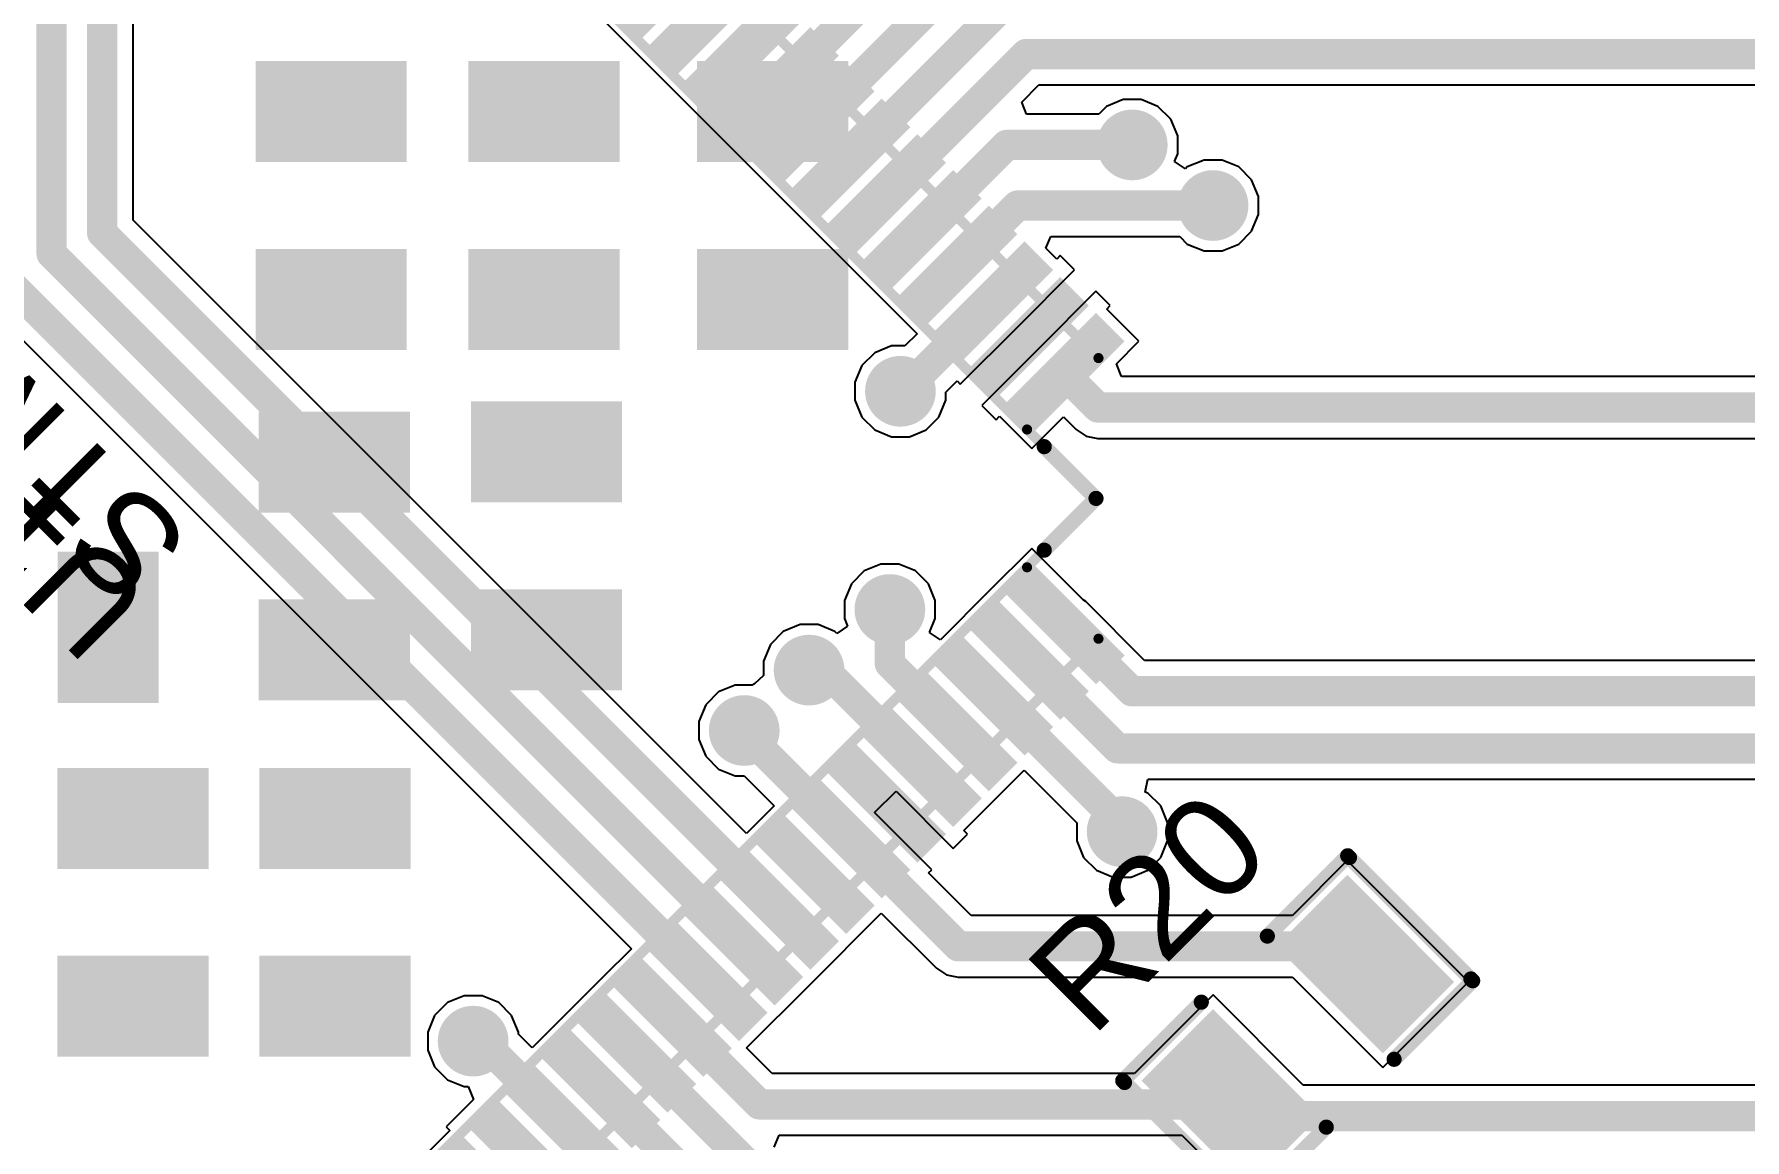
# Model space of a CAD drawing. Header units: millimetres. Extents: x 100 to 300, y 101 to 245.
# Drawn here: x 199.53 to 216.47, y 139.25 to 150.2 of the extents above; entities that cross this region are included whole.
import ezdxf

# ---------------------------------------------------------------- set-up
doc = ezdxf.new("R2010")
doc.units = ezdxf.units.MM
for name, color, linetype in [('BottomPaste', 16, 'Continuous'), ('BottomSolder', 6, 'Continuous'), ('Mechanical11', 56, 'Continuous'), ('Mechanical9', 56, 'Continuous'), ('TopLayer', 1, 'Continuous'), ('TopOverlay', 2, 'Continuous'), ('TopPaste', 8, 'Continuous'), ('TopSolder', 216, 'Continuous'), ('ViaHoleLayer', 16, 'Continuous')]:
    doc.layers.add(name, color=color, linetype=linetype)
doc.styles.add('Arial', font='', dxfattribs={"height": 0.2})
doc.styles.get('Arial').set_extended_font_data('Arial')

# ---------------------------------------------------------------- blocks, each defined once
blk = doc.blocks.new('LQFP100_66')
at = {"layer": 'TopLayer'}
for points in [[(-7.14999967, 1.64999924), (-7.14999967, 1.34999984), (-8.34999981, 1.34999984), (-8.34999981, 1.64999924)], [(-7.14999967, 1.15000024), (-7.14999967, 0.8500008399999999), (-8.34999981, 0.8500008399999999), (-8.34999981, 1.15000024)], [(-7.14999967, 0.65000124), (-7.14999967, 0.35000184), (-8.34999981, 0.35000184), (-8.34999981, 0.65000124)], [(-7.14999967, 0.15000224), (-7.14999967, -0.1499971599999999), (-8.34999981, -0.14999716), (-8.34999981, 0.15000224)], [(-7.14999967, -0.34999676), (-7.14999967, -0.6499961599999999), (-8.34999981, -0.6499961599999999), (-8.34999981, -0.34999676)], [(-7.14999967, -0.8499957599999999), (-7.14999967, -1.14999516), (-8.34999981, -1.14999516), (-8.34999981, -0.8499957599999999)], [(-7.14999967, -1.34999476), (-7.14999967, -1.64999416), (-8.34999981, -1.64999416), (-8.34999981, -1.34999476)], [(-7.14999967, -1.84999376), (-7.14999967, -2.14999316), (-8.34999981, -2.14999316), (-8.34999981, -1.84999376)], [(-7.14999967, -2.34999276), (-7.14999967, -2.64999216), (-8.34999981, -2.64999216), (-8.34999981, -2.34999276)], [(-7.14999967, -2.84999176), (-7.14999967, -3.14999116), (-8.34999981, -3.14999116), (-8.34999981, -2.84999176)], [(-7.14999967, -3.349990759999999), (-7.14999967, -3.64999016), (-8.34999981, -3.64999016), (-8.34999981, -3.349990759999999)], [(-7.14999967, -3.84998976), (-7.14999967, -4.14998916), (-8.34999981, -4.14998916), (-8.34999981, -3.84998976)], [(-7.14999967, -4.34998876), (-7.14999967, -4.649988159999999), (-8.34999981, -4.649988159999999), (-8.34999981, -4.34998876)], [(-7.14999967, -4.849987759999999), (-7.14999967, -5.149987159999999), (-8.34999981, -5.149987159999999), (-8.34999981, -4.849987759999999)], [(-7.14999967, -5.349986759999999), (-7.14999967, -5.64998616), (-8.34999981, -5.64998616), (-8.34999981, -5.349986759999999)], [(-7.14999967, -5.84998576), (-7.14999967, -6.149985159999999), (-8.34999981, -6.149985159999999), (-8.34999981, -5.84998576)], [(-6.149985159999999, -7.14999967), (-5.84998576, -7.14999967), (-5.84998576, -8.34999981), (-6.149985159999999, -8.34999981)], [(-5.64998616, -7.14999967), (-5.349986759999999, -7.14999967), (-5.349986759999999, -8.34999981), (-5.64998616, -8.34999981)], [(-5.149987159999999, -7.14999967), (-4.849987759999999, -7.14999967), (-4.849987759999999, -8.34999981), (-5.149987159999999, -8.34999981)], [(-4.649988159999999, -7.14999967), (-4.34998876, -7.14999967), (-4.34998876, -8.34999981), (-4.649988159999999, -8.34999981)], [(-4.14998916, -7.14999967), (-3.84998976, -7.14999967), (-3.84998976, -8.34999981), (-4.14998916, -8.34999981)], [(-3.64999016, -7.14999967), (-3.349990759999999, -7.14999967), (-3.349990759999999, -8.34999981), (-3.64999016, -8.34999981)], [(-3.14999116, -7.14999967), (-2.84999176, -7.14999967), (-2.84999176, -8.34999981), (-3.14999116, -8.34999981)], [(-2.64999216, -7.14999967), (-2.34999276, -7.14999967), (-2.34999276, -8.34999981), (-2.64999216, -8.34999981)], [(-2.14999316, -7.14999967), (-1.84999376, -7.14999967), (-1.84999376, -8.34999981), (-2.14999316, -8.34999981)], [(-1.64999416, -7.14999967), (-1.34999476, -7.14999967), (-1.34999476, -8.34999981), (-1.64999416, -8.34999981)], [(-1.14999516, -7.14999967), (-0.8499957599999999, -7.14999967), (-0.8499957599999999, -8.34999981), (-1.14999516, -8.34999981)], [(-0.6499961599999999, -7.14999967), (-0.34999676, -7.14999967), (-0.34999676, -8.34999981), (-0.6499961599999999, -8.34999981)]]:
    blk.add_hatch(color=1, dxfattribs=at).paths.add_polyline_path(points)
at = {"layer": 'TopPaste'}
for points in [[(-7.14999967, 1.64999924), (-7.14999967, 1.34999984), (-8.34999981, 1.34999984), (-8.34999981, 1.64999924)], [(-7.14999967, 1.15000024), (-7.14999967, 0.8500008399999999), (-8.34999981, 0.8500008399999999), (-8.34999981, 1.15000024)], [(-7.14999967, 0.65000124), (-7.14999967, 0.35000184), (-8.34999981, 0.35000184), (-8.34999981, 0.65000124)], [(-7.14999967, 0.15000224), (-7.14999967, -0.1499971599999999), (-8.34999981, -0.14999716), (-8.34999981, 0.15000224)], [(-7.14999967, -0.34999676), (-7.14999967, -0.6499961599999999), (-8.34999981, -0.6499961599999999), (-8.34999981, -0.34999676)], [(-7.14999967, -0.8499957599999999), (-7.14999967, -1.14999516), (-8.34999981, -1.14999516), (-8.34999981, -0.8499957599999999)], [(-7.14999967, -1.34999476), (-7.14999967, -1.64999416), (-8.34999981, -1.64999416), (-8.34999981, -1.34999476)], [(-7.14999967, -1.84999376), (-7.14999967, -2.14999316), (-8.34999981, -2.14999316), (-8.34999981, -1.84999376)], [(-7.14999967, -2.34999276), (-7.14999967, -2.64999216), (-8.34999981, -2.64999216), (-8.34999981, -2.34999276)], [(-7.14999967, -2.84999176), (-7.14999967, -3.14999116), (-8.34999981, -3.14999116), (-8.34999981, -2.84999176)], [(-7.14999967, -3.349990759999999), (-7.14999967, -3.64999016), (-8.34999981, -3.64999016), (-8.34999981, -3.349990759999999)], [(-7.14999967, -3.84998976), (-7.14999967, -4.14998916), (-8.34999981, -4.14998916), (-8.34999981, -3.84998976)], [(-7.14999967, -4.34998876), (-7.14999967, -4.649988159999999), (-8.34999981, -4.649988159999999), (-8.34999981, -4.34998876)], [(-7.14999967, -4.849987759999999), (-7.14999967, -5.149987159999999), (-8.34999981, -5.149987159999999), (-8.34999981, -4.849987759999999)], [(-7.14999967, -5.349986759999999), (-7.14999967, -5.64998616), (-8.34999981, -5.64998616), (-8.34999981, -5.349986759999999)], [(-7.14999967, -5.84998576), (-7.14999967, -6.149985159999999), (-8.34999981, -6.149985159999999), (-8.34999981, -5.84998576)], [(-6.149985159999999, -7.14999967), (-5.84998576, -7.14999967), (-5.84998576, -8.34999981), (-6.149985159999999, -8.34999981)], [(-5.64998616, -7.14999967), (-5.349986759999999, -7.14999967), (-5.349986759999999, -8.34999981), (-5.64998616, -8.34999981)], [(-5.149987159999999, -7.14999967), (-4.849987759999999, -7.14999967), (-4.849987759999999, -8.34999981), (-5.149987159999999, -8.34999981)], [(-4.649988159999999, -7.14999967), (-4.34998876, -7.14999967), (-4.34998876, -8.34999981), (-4.649988159999999, -8.34999981)], [(-4.14998916, -7.14999967), (-3.84998976, -7.14999967), (-3.84998976, -8.34999981), (-4.14998916, -8.34999981)], [(-3.64999016, -7.14999967), (-3.349990759999999, -7.14999967), (-3.349990759999999, -8.34999981), (-3.64999016, -8.34999981)], [(-3.14999116, -7.14999967), (-2.84999176, -7.14999967), (-2.84999176, -8.34999981), (-3.14999116, -8.34999981)], [(-2.64999216, -7.14999967), (-2.34999276, -7.14999967), (-2.34999276, -8.34999981), (-2.64999216, -8.34999981)], [(-2.14999316, -7.14999967), (-1.84999376, -7.14999967), (-1.84999376, -8.34999981), (-2.14999316, -8.34999981)], [(-1.64999416, -7.14999967), (-1.34999476, -7.14999967), (-1.34999476, -8.34999981), (-1.64999416, -8.34999981)], [(-1.14999516, -7.14999967), (-0.8499957599999999, -7.14999967), (-0.8499957599999999, -8.34999981), (-1.14999516, -8.34999981)], [(-0.6499961599999999, -7.14999967), (-0.34999676, -7.14999967), (-0.34999676, -8.34999981), (-0.6499961599999999, -8.34999981)]]:
    blk.add_hatch(color=8, dxfattribs=at).paths.add_polyline_path(points)
at = {"layer": 'TopSolder'}
for points in [[(-7.09999977, 2.19999814), (-7.09999977, 1.79999894), (-8.39999971, 1.79999894), (-8.39999971, 2.19999814)], [(-7.09999977, 1.69999914), (-7.09999977, 1.29999994), (-8.39999971, 1.29999994), (-8.39999971, 1.69999914)], [(-7.09999977, 1.20000014), (-7.09999977, 0.8000009399999999), (-8.39999971, 0.8000009399999999), (-8.39999971, 1.20000014)], [(-7.09999977, 0.7000011399999999), (-7.09999977, 0.30000194), (-8.39999971, 0.3000019399999999), (-8.39999971, 0.7000011399999999)], [(-7.09999977, 0.2000021400000001), (-7.09999977, -0.1999970599999999), (-8.39999971, -0.19999706), (-8.39999971, 0.2000021399999999)], [(-7.09999977, -0.29999686), (-7.09999977, -0.69999606), (-8.39999971, -0.69999606), (-8.39999971, -0.29999686)], [(-7.09999977, -0.79999586), (-7.09999977, -1.19999506), (-8.39999971, -1.19999506), (-8.39999971, -0.79999586)], [(-7.09999977, -1.29999486), (-7.09999977, -1.69999406), (-8.39999971, -1.69999406), (-8.39999971, -1.29999486)], [(-7.09999977, -1.79999386), (-7.09999977, -2.19999306), (-8.39999971, -2.19999306), (-8.39999971, -1.79999386)], [(-7.09999977, -2.29999286), (-7.09999977, -2.69999206), (-8.39999971, -2.69999206), (-8.39999971, -2.29999286)], [(-7.09999977, -2.79999186), (-7.09999977, -3.19999106), (-8.39999971, -3.19999106), (-8.39999971, -2.79999186)], [(-7.09999977, -3.29999086), (-7.09999977, -3.69999006), (-8.39999971, -3.69999006), (-8.39999971, -3.29999086)], [(-7.09999977, -3.79998986), (-7.09999977, -4.19998906), (-8.39999971, -4.19998906), (-8.39999971, -3.79998986)], [(-7.09999977, -4.29998886), (-7.09999977, -4.69998806), (-8.39999971, -4.69998806), (-8.39999971, -4.29998886)], [(-7.09999977, -4.79998786), (-7.09999977, -5.19998706), (-8.39999971, -5.19998706), (-8.39999971, -4.79998786)], [(-7.09999977, -5.29998686), (-7.09999977, -5.69998606), (-8.39999971, -5.69998606), (-8.39999971, -5.29998686)], [(-7.09999977, -5.79998586), (-7.09999977, -6.199985059999999), (-8.39999971, -6.199985059999999), (-8.39999971, -5.79998586)], [(-6.199985059999999, -7.09999977), (-5.79998586, -7.09999977), (-5.79998586, -8.39999971), (-6.199985059999999, -8.39999971)], [(-5.69998606, -7.09999977), (-5.29998686, -7.09999977), (-5.29998686, -8.39999971), (-5.69998606, -8.39999971)], [(-5.19998706, -7.09999977), (-4.79998786, -7.09999977), (-4.79998786, -8.39999971), (-5.19998706, -8.39999971)], [(-4.69998806, -7.09999977), (-4.29998886, -7.09999977), (-4.29998886, -8.39999971), (-4.69998806, -8.39999971)], [(-4.19998906, -7.09999977), (-3.79998986, -7.09999977), (-3.79998986, -8.39999971), (-4.19998906, -8.39999971)], [(-3.69999006, -7.09999977), (-3.29999086, -7.09999977), (-3.29999086, -8.39999971), (-3.69999006, -8.39999971)], [(-3.19999106, -7.09999977), (-2.79999186, -7.09999977), (-2.79999186, -8.39999971), (-3.19999106, -8.39999971)], [(-2.69999206, -7.09999977), (-2.29999286, -7.09999977), (-2.29999286, -8.39999971), (-2.69999206, -8.39999971)], [(-2.19999306, -7.09999977), (-1.79999386, -7.09999977), (-1.79999386, -8.39999971), (-2.19999306, -8.39999971)], [(-1.69999406, -7.09999977), (-1.29999486, -7.09999977), (-1.29999486, -8.39999971), (-1.69999406, -8.39999971)], [(-1.19999506, -7.09999977), (-0.79999586, -7.09999977), (-0.79999586, -8.39999971), (-1.19999506, -8.39999971)], [(-0.69999606, -7.09999977), (-0.29999686, -7.09999977), (-0.29999686, -8.39999971), (-0.69999606, -8.39999971)]]:
    blk.add_hatch(color=216, dxfattribs=at).paths.add_polyline_path(points)
at = {"layer": 'Mechanical11', "const_width": 0.0999998}
for points in [[(-7.099998499999999, 7.100003579999999), (-7.099998499999999, -7.099998499999999)], [(-8.0999965, 6.13500424), (-8.099993959999999, -6.13499408)], [(-7.099995959999999, -6.13499408), (-8.099993959999999, -6.13499408)], [(7.100003579999999, -7.099998499999999), (-7.099998499999999, -7.099998499999999)], [(-6.135001699999999, -7.099998499999999), (-6.135001699999999, -8.0999965)], [(6.13499662, -8.0999965), (-6.135001699999999, -8.0999965)]]:
    blk.add_lwpolyline(points, dxfattribs=at)
at = {"layer": 'Mechanical11', "const_width": 0.0499999}
for points in [[(-8.124992639999999, -6.13499408, 1), (-8.07499528, -6.13499408, 1)], [(-8.124992639999999, -6.13499408, 1), (-8.07499528, -6.13499408, 1)], [(-7.124994640000001, -6.13499408, 1), (-7.074997279999999, -6.13499408, 1)], [(-7.124997179999999, -7.099998499999999, 1), (-7.074999819999999, -7.099998499999999, 1)], [(-7.124997179999999, -7.099998499999999, 1), (-7.074999819999999, -7.099998499999999, 1)], [(-6.16000038, -7.099998499999999, 1), (-6.11000302, -7.099998499999999, 1)], [(-6.16000038, -8.0999965, 1), (-6.11000302, -8.0999965, 1)], [(-6.16000038, -8.0999965, 1), (-6.11000302, -8.0999965, 1)]]:
    blk.add_lwpolyline(points, format="xyb", close=True, dxfattribs=at)
at = {"layer": 'TopOverlay', "const_width": 0.1499997}
for points in [[(-7.1001636, -6.37516378), (-7.1001636, -7.1001636)], [(-6.37516378, -7.1001636), (-7.1001636, -7.1001636)]]:
    blk.add_lwpolyline(points, dxfattribs=at)
at = {"layer": 'TopOverlay', "const_width": 0.07499858}
for points in [[(-7.137664159999999, -6.37516378, 1), (-7.06266304, -6.37516378, 1)], [(-7.137664159999999, -7.1001636, 1), (-7.06266304, -7.1001636, 1)], [(-7.137664159999999, -7.1001636, 1), (-7.06266304, -7.1001636, 1)], [(-6.41266434, -7.1001636, 1), (-6.33766322, -7.1001636, 1)]]:
    blk.add_lwpolyline(points, format="xyb", close=True, dxfattribs=at)
at = {"layer": 'Mechanical9'}
for s, p in [('U1', (-1.20000014, 0.15500096)), ('STM32F407VGT6', (-1.08000038, -0.49500028))]:
    blk.add_text(s, height=1.00000054, dxfattribs=at).set_placement(p)
blk = doc.blocks.new('RES0805_118')
at = {"layer": 'TopLayer'}
for points in [[(-1.38780139, 0.6782968399999999), (-0.4878006499999999, 0.6782968399999999), (-0.4878006499999999, -0.7187031599999999), (-1.38780139, -0.7187031599999999)], [(0.49219993, 0.67829938), (1.39220067, 0.67829938), (1.39220067, -0.7187006199999999), (0.49219993, -0.7187006199999999)]]:
    blk.add_hatch(color=1, dxfattribs=at).paths.add_polyline_path(points)
at = {"layer": 'TopPaste'}
for points in [[(-1.38780139, 0.6782968399999999), (-0.4878006499999999, 0.6782968399999999), (-0.4878006499999999, -0.7187031599999999), (-1.38780139, -0.7187031599999999)], [(0.49219993, 0.67829938), (1.39220067, 0.67829938), (1.39220067, -0.7187006199999999), (0.49219993, -0.7187006199999999)]]:
    blk.add_hatch(color=8, dxfattribs=at).paths.add_polyline_path(points)
at = {"layer": 'TopSolder'}
for points in [[(-1.43780129, 0.72829674), (-0.43780075, 0.72829674), (-0.43780075, -0.76870306), (-1.43780129, -0.76870306)], [(0.44220003, 0.72829928), (1.44220057, 0.72829928), (1.44220057, -0.76870052), (0.44220003, -0.76870052)]]:
    blk.add_hatch(color=216, dxfattribs=at).paths.add_polyline_path(points)
at = {"layer": 'TopOverlay', "const_width": 0.1499997}
for points in [[(-0.47500032, 0.8500008399999999), (-1.5750032, 0.8500008399999999)], [(-1.57500066, -0.87499952), (-1.57500066, 0.8249970799999999)], [(1.5750032, 0.8500008399999999), (0.47500032, 0.8500008399999999)], [(1.57500066, -0.87499952), (1.57500066, 0.8249970799999999)], [(-0.4499991, -0.90000074), (-1.57500066, -0.90000074)], [(1.57500066, -0.90000074), (0.47500032, -0.90000074)]]:
    blk.add_lwpolyline(points, dxfattribs=at)
at = {"layer": 'TopOverlay', "const_width": 0.07499858}
for points in [[(-1.61250376, 0.8500008399999999, 1), (-1.53750264, 0.8500008399999999, 1)], [(-1.61250122, 0.8249970799999999, 1), (-1.5375001, 0.8249970799999999, 1)], [(-0.5125008799999999, 0.8500008399999999, 1), (-0.43749976, 0.8500008399999999, 1)], [(0.43749976, 0.8500008399999999, 1), (0.5125008799999999, 0.8500008399999999, 1)], [(1.5375001, 0.8249970799999999, 1), (1.61250122, 0.8249970799999999, 1)], [(1.53750264, 0.8500008399999999, 1), (1.61250376, 0.8500008399999999, 1)], [(-1.61250122, -0.87499952, 1), (-1.5375001, -0.87499952, 1)], [(-1.61250122, -0.90000074, 1), (-1.5375001, -0.90000074, 1)], [(-0.4874996599999999, -0.90000074, 1), (-0.41249854, -0.90000074, 1)], [(0.43749976, -0.90000074, 1), (0.5125008799999999, -0.90000074, 1)], [(1.5375001, -0.87499952, 1), (1.61250122, -0.87499952, 1)], [(1.5375001, -0.90000074, 1), (1.61250122, -0.90000074, 1)]]:
    blk.add_lwpolyline(points, format="xyb", close=True, dxfattribs=at)
blk = doc.blocks.new('CAP0805_B_169')
at = {"layer": 'BottomPaste'}
for points in [[(-1.37900283, 0.69250052), (-0.4790020899999999, 0.69250052), (-0.4790020899999999, -0.70449948), (-1.37900283, -0.70449948)], [(0.48099853, 0.69250052), (1.38099927, 0.69250052), (1.38099927, -0.70449948), (0.48099853, -0.70449948)]]:
    blk.add_hatch(color=16, dxfattribs=at).paths.add_polyline_path(points)
at = {"layer": 'BottomSolder'}
for points in [[(-1.42900273, 0.7425004199999999), (-0.42900219, 0.7425004199999999), (-0.42900219, -0.7544993799999999), (-1.42900273, -0.7544993799999999)], [(0.4309986299999999, 0.7425004199999999), (1.43099917, 0.7425004199999999), (1.43099917, -0.7544993799999999), (0.4309986299999999, -0.7544993799999999)]]:
    blk.add_hatch(color=6, dxfattribs=at).paths.add_polyline_path(points)
blk = doc.blocks.new('CAP0805_B_171')
at = {"layer": 'BottomPaste'}
for points in [[(-1.37900029, 0.69250306), (-0.47899955, 0.69250306), (-0.47899955, -0.70449694), (-1.37900029, -0.70449694)], [(0.48100107, 0.69250306), (1.38100181, 0.69250306), (1.38100181, -0.70449694), (0.48100107, -0.70449694)]]:
    blk.add_hatch(color=16, dxfattribs=at).paths.add_polyline_path(points)
at = {"layer": 'BottomSolder'}
for points in [[(-1.42900019, 0.7425029599999999), (-0.42899965, 0.7425029599999999), (-0.42899965, -0.75449684), (-1.42900019, -0.75449684)], [(0.4310011699999999, 0.7425029599999999), (1.43100171, 0.7425029599999999), (1.43100171, -0.75449684), (0.4310011699999999, -0.75449684)]]:
    blk.add_hatch(color=6, dxfattribs=at).paths.add_polyline_path(points)
blk = doc.blocks.new('CAP0805_B_174')
at = {"layer": 'BottomPaste'}
for points in [[(-1.37900029, 0.69250052), (-0.47899955, 0.69250052), (-0.47899955, -0.70449948), (-1.37900029, -0.70449948)], [(0.48100107, 0.69250052), (1.38100181, 0.69250052), (1.38100181, -0.70449948), (0.48100107, -0.70449948)]]:
    blk.add_hatch(color=16, dxfattribs=at).paths.add_polyline_path(points)
at = {"layer": 'BottomSolder'}
for points in [[(-1.42900019, 0.7425004199999999), (-0.42899965, 0.7425004199999999), (-0.42899965, -0.7544993799999999), (-1.42900019, -0.7544993799999999)], [(0.4310011699999999, 0.7425004199999999), (1.43100171, 0.7425004199999999), (1.43100171, -0.7544993799999999), (0.4310011699999999, -0.7544993799999999)]]:
    blk.add_hatch(color=6, dxfattribs=at).paths.add_polyline_path(points)
blk = doc.blocks.new('CAP0805_B_177')
at = {"layer": 'BottomPaste'}
for points in [[(-1.37900029, 0.69250052), (-0.47899955, 0.69250052), (-0.47899955, -0.70449948), (-1.37900029, -0.70449948)], [(0.48100107, 0.69250052), (1.38100181, 0.69250052), (1.38100181, -0.70449948), (0.48100107, -0.70449948)]]:
    blk.add_hatch(color=16, dxfattribs=at).paths.add_polyline_path(points)
at = {"layer": 'BottomSolder'}
for points in [[(-1.42900019, 0.7425004199999999), (-0.42899965, 0.7425004199999999), (-0.42899965, -0.7544993799999999), (-1.42900019, -0.7544993799999999)], [(0.4310011699999999, 0.7425004199999999), (1.43100171, 0.7425004199999999), (1.43100171, -0.7544993799999999), (0.4310011699999999, -0.7544993799999999)]]:
    blk.add_hatch(color=6, dxfattribs=at).paths.add_polyline_path(points)
blk = doc.blocks.new('CAP0805_B_178')
at = {"layer": 'BottomPaste'}
for points in [[(-1.37900029, 0.69249798), (-0.47899955, 0.69249798), (-0.47899955, -0.70450202), (-1.37900029, -0.70450202)], [(0.48100107, 0.69249798), (1.38100181, 0.69249798), (1.38100181, -0.70450202), (0.48100107, -0.70450202)]]:
    blk.add_hatch(color=16, dxfattribs=at).paths.add_polyline_path(points)
at = {"layer": 'BottomSolder'}
for points in [[(-1.42900019, 0.7424978799999999), (-0.42899965, 0.7424978799999999), (-0.42899965, -0.7545019199999999), (-1.42900019, -0.7545019199999999)], [(0.4310011699999999, 0.7424978799999999), (1.43100171, 0.7424978799999999), (1.43100171, -0.7545019199999999), (0.4310011699999999, -0.7545019199999999)]]:
    blk.add_hatch(color=6, dxfattribs=at).paths.add_polyline_path(points)
blk = doc.blocks.new('CAP0805_B_179')
at = {"layer": 'BottomPaste'}
for points in [[(-1.37900029, 0.69250052), (-0.47899955, 0.69250052), (-0.47899955, -0.70449948), (-1.37900029, -0.70449948)], [(0.48100107, 0.69250052), (1.38100181, 0.69250052), (1.38100181, -0.70449948), (0.48100107, -0.70449948)]]:
    blk.add_hatch(color=16, dxfattribs=at).paths.add_polyline_path(points)
at = {"layer": 'BottomSolder'}
for points in [[(-1.42900019, 0.7425004199999999), (-0.42899965, 0.7425004199999999), (-0.42899965, -0.7544993799999999), (-1.42900019, -0.7544993799999999)], [(0.4310011699999999, 0.7425004199999999), (1.43100171, 0.7425004199999999), (1.43100171, -0.7544993799999999), (0.4310011699999999, -0.7544993799999999)]]:
    blk.add_hatch(color=6, dxfattribs=at).paths.add_polyline_path(points)
blk = doc.blocks.new('CAP0805_B_180')
at = {"layer": 'BottomPaste'}
for points in [[(-1.37900029, 0.69250306), (-0.47899955, 0.69250306), (-0.47899955, -0.70449694), (-1.37900029, -0.70449694)], [(0.48100107, 0.69250306), (1.38100181, 0.69250306), (1.38100181, -0.70449694), (0.48100107, -0.70449694)]]:
    blk.add_hatch(color=16, dxfattribs=at).paths.add_polyline_path(points)
at = {"layer": 'BottomSolder'}
for points in [[(-1.42900019, 0.7425029599999999), (-0.42899965, 0.7425029599999999), (-0.42899965, -0.75449684), (-1.42900019, -0.75449684)], [(0.4310011699999999, 0.7425029599999999), (1.43100171, 0.7425029599999999), (1.43100171, -0.75449684), (0.4310011699999999, -0.75449684)]]:
    blk.add_hatch(color=6, dxfattribs=at).paths.add_polyline_path(points)
blk = doc.blocks.new('CAP0805_B_181')
at = {"layer": 'BottomPaste'}
for points in [[(-1.37900029, 0.69250052), (-0.47899955, 0.69250052), (-0.47899955, -0.70449948), (-1.37900029, -0.70449948)], [(0.48100107, 0.69250052), (1.38100181, 0.69250052), (1.38100181, -0.70449948), (0.48100107, -0.70449948)]]:
    blk.add_hatch(color=16, dxfattribs=at).paths.add_polyline_path(points)
at = {"layer": 'BottomSolder'}
for points in [[(-1.42900019, 0.7425004199999999), (-0.42899965, 0.7425004199999999), (-0.42899965, -0.7544993799999999), (-1.42900019, -0.7544993799999999)], [(0.4310011699999999, 0.7425004199999999), (1.43100171, 0.7425004199999999), (1.43100171, -0.7544993799999999), (0.4310011699999999, -0.7544993799999999)]]:
    blk.add_hatch(color=6, dxfattribs=at).paths.add_polyline_path(points)

msp = doc.modelspace()

# ---------------------------------------------------------------- hatches: boundary and pattern name
at = {"layer": 'BottomSolder'}
h = msp.add_hatch(color=6, dxfattribs=at)
edge = h.paths.add_edge_path()
edge.add_arc((210.40000084, 149.09999898), 0.3499993, 0, 360)
h = msp.add_hatch(color=6, dxfattribs=at)
edge = h.paths.add_edge_path()
edge.add_arc((211.19999924, 148.50000018), 0.3499993, 0, 360)
h = msp.add_hatch(color=6, dxfattribs=at)
edge = h.paths.add_edge_path()
edge.add_arc((208.10449362, 146.66066934), 0.3499993, 0, 360)
h = msp.add_hatch(color=6, dxfattribs=at)
edge = h.paths.add_edge_path()
edge.add_arc((208.00000056, 144.50000056), 0.3499993, 0, 360)
h = msp.add_hatch(color=6, dxfattribs=at)
edge = h.paths.add_edge_path()
edge.add_arc((207.19999962, 143.89999922), 0.3499993, 0, 360)
h = msp.add_hatch(color=6, dxfattribs=at)
edge = h.paths.add_edge_path()
edge.add_arc((206.5580578, 143.30189526), 0.3499993, 0, 360)
h = msp.add_hatch(color=6, dxfattribs=at)
edge = h.paths.add_edge_path()
edge.add_arc((210.30000104, 142.29999988), 0.3499993, 0, 360)
h = msp.add_hatch(color=6, dxfattribs=at)
edge = h.paths.add_edge_path()
edge.add_arc((203.87351402, 140.22618132), 0.3499993, 0, 360)
at = {"layer": 'TopLayer'}
h = msp.add_hatch(color=1, dxfattribs=at)
edge = h.paths.add_edge_path()
edge.add_arc((210.40000084, 149.09999898), 0.2999994, 0, 360)
h = msp.add_hatch(color=1, dxfattribs=at)
edge = h.paths.add_edge_path()
edge.add_arc((211.19999924, 148.50000018), 0.2999994, 0, 360)
h = msp.add_hatch(color=1, dxfattribs=at)
edge = h.paths.add_edge_path()
edge.add_arc((208.10449362, 146.66066934), 0.2999994, 0, 360)
h = msp.add_hatch(color=1, dxfattribs=at)
edge = h.paths.add_edge_path()
edge.add_arc((208.00000056, 144.50000056), 0.2999994, 0, 360)
h = msp.add_hatch(color=1, dxfattribs=at)
edge = h.paths.add_edge_path()
edge.add_arc((207.19999962, 143.89999922), 0.2999994, 0, 360)
h = msp.add_hatch(color=1, dxfattribs=at)
edge = h.paths.add_edge_path()
edge.add_arc((206.5580578, 143.30189526), 0.2999994, 0, 360)
h = msp.add_hatch(color=1, dxfattribs=at)
edge = h.paths.add_edge_path()
edge.add_arc((210.30000104, 142.29999988), 0.2999994, 0, 360)
h = msp.add_hatch(color=1, dxfattribs=at)
edge = h.paths.add_edge_path()
edge.add_arc((203.87351402, 140.22618132), 0.2999994, 0, 360)
at = {"layer": 'TopSolder'}
h = msp.add_hatch(color=216, dxfattribs=at)
edge = h.paths.add_edge_path()
edge.add_arc((210.40000084, 149.09999898), 0.3499993, 0, 360)
h = msp.add_hatch(color=216, dxfattribs=at)
edge = h.paths.add_edge_path()
edge.add_arc((211.19999924, 148.50000018), 0.3499993, 0, 360)
h = msp.add_hatch(color=216, dxfattribs=at)
edge = h.paths.add_edge_path()
edge.add_arc((208.10449362, 146.66066934), 0.3499993, 0, 360)
h = msp.add_hatch(color=216, dxfattribs=at)
edge = h.paths.add_edge_path()
edge.add_arc((208.00000056, 144.50000056), 0.3499993, 0, 360)
h = msp.add_hatch(color=216, dxfattribs=at)
edge = h.paths.add_edge_path()
edge.add_arc((207.19999962, 143.89999922), 0.3499993, 0, 360)
h = msp.add_hatch(color=216, dxfattribs=at)
edge = h.paths.add_edge_path()
edge.add_arc((206.5580578, 143.30189526), 0.3499993, 0, 360)
h = msp.add_hatch(color=216, dxfattribs=at)
edge = h.paths.add_edge_path()
edge.add_arc((210.30000104, 142.29999988), 0.3499993, 0, 360)
h = msp.add_hatch(color=216, dxfattribs=at)
edge = h.paths.add_edge_path()
edge.add_arc((203.87351402, 140.22618132), 0.3499993, 0, 360)
at = {"layer": 'ViaHoleLayer'}
h = msp.add_hatch(color=16, dxfattribs=at)
edge = h.paths.add_edge_path()
edge.add_arc((210.40000084, 149.09999898), 0.1499997, 0, 360)
h = msp.add_hatch(color=16, dxfattribs=at)
edge = h.paths.add_edge_path()
edge.add_arc((211.19999924, 148.50000018), 0.1499997, 0, 360)
h = msp.add_hatch(color=16, dxfattribs=at)
edge = h.paths.add_edge_path()
edge.add_arc((208.10449362, 146.66066934), 0.1499997, 0, 360)
h = msp.add_hatch(color=16, dxfattribs=at)
edge = h.paths.add_edge_path()
edge.add_arc((208.00000056, 144.50000056), 0.1499997, 0, 360)
h = msp.add_hatch(color=16, dxfattribs=at)
edge = h.paths.add_edge_path()
edge.add_arc((207.19999962, 143.89999922), 0.1499997, 0, 360)
h = msp.add_hatch(color=16, dxfattribs=at)
edge = h.paths.add_edge_path()
edge.add_arc((206.5580578, 143.30189526), 0.1499997, 0, 360)
h = msp.add_hatch(color=16, dxfattribs=at)
edge = h.paths.add_edge_path()
edge.add_arc((210.30000104, 142.29999988), 0.1499997, 0, 360)
h = msp.add_hatch(color=16, dxfattribs=at)
edge = h.paths.add_edge_path()
edge.add_arc((203.87351402, 140.22618132), 0.1499997, 0, 360)

# ---------------------------------------------------------------- linework, layer by layer
at = {"layer": 'TopLayer'}
for p, q in [((200.50587788, 148.35511858), (200.50587788, 154.82768374)), ((204.73761694, 150.76188034), (205.44472246, 150.05477736)), ((205.44472246, 150.05477736), (206.15182798, 149.34767184)), ((209.30551992, 149.5232087), (209.47643144, 149.69412276)), ((209.47643144, 149.69412276), (236.19998734, 149.69412276)), ((209.35412028, 149.40587594), (209.30551992, 149.5232087)), ((210.06948334, 149.40587594), (209.35412028, 149.40587594)), ((210.1450966, 149.4814892), (210.06948334, 149.40587594)), ((210.31049124, 149.54999808), (210.1450966, 149.4814892)), ((210.48951044, 149.54999808), (210.31049124, 149.54999808)), ((210.65490508, 149.4814892), (210.48951044, 149.54999808)), ((210.78149106, 149.35490322), (210.65490508, 149.4814892)), ((206.15182798, 149.34767184), (206.8589335, 148.64056632)), ((210.84999994, 149.18950858), (210.78149106, 149.35490322)), ((210.84999994, 149.01048938), (210.84999994, 149.18950858)), ((210.81854204, 148.93454338), (210.84999994, 149.01048938)), ((210.92620756, 148.86260296), (210.81854204, 148.93454338)), ((211.11048964, 148.94999928), (210.945095, 148.8814904)), ((211.28950884, 148.94999928), (211.11048964, 148.94999928)), ((211.45490348, 148.8814904), (211.28950884, 148.94999928)), ((210.945095, 148.8814904), (210.92620756, 148.86260296)), ((211.58148946, 148.75490442), (211.45490348, 148.8814904)), ((211.64999834, 148.58950978), (211.58148946, 148.75490442)), ((206.8589335, 148.64056632), (207.56603902, 147.9334608)), ((211.64999834, 148.41049058), (211.64999834, 148.58950978)), ((211.58148946, 148.24509594), (211.64999834, 148.41049058)), ((206.58024724, 142.28074922), (200.50587788, 148.35511858)), ((211.45490348, 148.11850996), (211.58148946, 148.24509594)), ((209.54402592, 148.07679046), (209.59262882, 148.19412322)), ((209.65200132, 147.9688176), (209.54402592, 148.07679046)), ((209.59262882, 148.19412322), (210.86948174, 148.19412322)), ((210.86948174, 148.19412322), (210.945095, 148.11850996)), ((210.945095, 148.11850996), (211.11048964, 148.05000108)), ((211.11048964, 148.05000108), (211.28950884, 148.05000108)), ((211.28950884, 148.05000108), (211.45490348, 148.11850996)), ((207.56603902, 147.9334608), (208.26898656, 147.23051326)), ((209.68735558, 148.00417186), (209.65200132, 147.9688176)), ((209.82877008, 147.86275736), (209.68735558, 148.00417186)), ((209.2630816, 147.29706634), (209.82877008, 147.86275736)), ((198.93162906, 147.65000188), (205.44056448, 141.14106646)), ((210.04090326, 147.65062418), (209.47521224, 147.0849357)), ((210.18232792, 147.50919952), (210.04090326, 147.65062418)), ((210.14697112, 147.47384272), (210.18232792, 147.50919952)), ((210.46516962, 147.15564676), (210.14697112, 147.47384272)), ((208.26898656, 147.23051326), (208.14914174, 147.11066844)), ((208.69740074, 146.73138802), (209.2630816, 147.29706634)), ((207.84958938, 147.04215956), (207.7230034, 146.91557358)), ((208.01498402, 147.11066844), (207.84958938, 147.04215956)), ((208.14914174, 147.11066844), (208.01498402, 147.11066844)), ((209.47521224, 147.0849357), (208.90953392, 146.51925484)), ((210.24239892, 146.93287606), (210.46516962, 147.15564676)), ((207.7230034, 146.91557358), (207.65449452, 146.75017894)), ((210.29500486, 146.80587606), (210.24239892, 146.93287606)), ((207.65449452, 146.75017894), (207.65449452, 146.57115974)), ((208.55449272, 146.65086494), (208.666207, 146.76258176)), ((208.666207, 146.76258176), (208.69740074, 146.73138802)), ((240.47330112, 146.80587606), (210.29500486, 146.80587606)), ((207.65449452, 146.57115974), (207.7230034, 146.4057651)), ((208.48598384, 146.4057651), (208.55449272, 146.57115974)), ((208.55449272, 146.57115974), (208.55449272, 146.65086494)), ((208.90953392, 146.51925484), (209.05095858, 146.37783018)), ((207.7230034, 146.4057651), (207.84958938, 146.27917912)), ((208.35939786, 146.27917912), (208.48598384, 146.4057651)), ((209.05095858, 146.37783018), (209.08631284, 146.41318444)), ((209.08631284, 146.41318444), (209.40451134, 146.09498848)), ((209.40451134, 146.09498848), (209.7185544, 146.40903154)), ((209.7185544, 146.40903154), (209.84387038, 146.2837181)), ((207.84958938, 146.27917912), (208.01498402, 146.21067024)), ((208.01498402, 146.21067024), (208.19400322, 146.21067024)), ((208.19400322, 146.21067024), (208.35939786, 146.27917912)), ((209.84387038, 146.2837181), (209.84387546, 146.28371048)), ((209.84387546, 146.28371048), (209.94310818, 146.21740632)), ((209.94310818, 146.21740632), (210.06016408, 146.19412214)), ((210.06016408, 146.19412214), (240.48193966, 146.19412214)), ((209.40451134, 145.10501332), (208.98025006, 144.68075204)), ((209.91393374, 144.59559092), (209.40451134, 145.10501332)), ((207.74509632, 144.88149078), (207.61851034, 144.7549048)), ((207.91049096, 144.94999966), (207.74509632, 144.88149078)), ((208.08951016, 144.94999966), (207.91049096, 144.94999966)), ((208.2549048, 144.88149078), (208.08951016, 144.94999966)), ((208.38149078, 144.7549048), (208.2549048, 144.88149078)), ((207.61851034, 144.7549048), (207.55000146, 144.58951016)), ((208.44999966, 144.58951016), (208.38149078, 144.7549048)), ((208.98025006, 144.68075204), (208.50082506, 144.20132704)), ((207.55000146, 144.58951016), (207.55000146, 144.41049096)), ((208.44999966, 144.41049096), (208.44999966, 144.58951016)), ((209.939001, 144.57884216), (209.91393374, 144.59559092)), ((210.52116138, 143.99667924), (209.939001, 144.57884216)), ((207.11049002, 144.34999832), (206.94509538, 144.28148944)), ((207.28950922, 144.34999832), (207.11049002, 144.34999832)), ((207.45490386, 144.28148944), (207.28950922, 144.34999832)), ((207.5814619, 144.33453734), (207.47379638, 144.26259692)), ((207.55000146, 144.41049096), (207.5814619, 144.33453734)), ((208.39315954, 144.27326746), (208.44999966, 144.41049096)), ((206.8185094, 144.15490346), (206.75000052, 143.98950882)), ((206.94509538, 144.28148944), (206.8185094, 144.15490346)), ((207.47379638, 144.26259692), (207.45490386, 144.28148944)), ((208.50082506, 144.20132704), (208.39315954, 144.27326746)), ((206.75000052, 143.98950882), (206.75000052, 143.846931)), ((238.4641027, 143.99667924), (210.52116138, 143.99667924)), ((206.75000052, 143.846931), (206.66114624, 143.7644953)), ((206.30315356, 143.68338548), (206.17656758, 143.5567995)), ((206.4685482, 143.75189436), (206.30315356, 143.68338548)), ((206.63680542, 143.75189436), (206.4685482, 143.75189436)), ((206.66114624, 143.7644953), (206.63680542, 143.75189436)), ((206.17656758, 143.5567995), (206.1080587, 143.39140486)), ((206.1080587, 143.39140486), (206.1080587, 143.21238566)), ((206.1080587, 143.21238566), (206.17656758, 143.04699102)), ((206.17656758, 143.04699102), (206.30315356, 142.92040504)), ((206.30315356, 142.92040504), (206.4685482, 142.85189616)), ((206.4685482, 142.85189616), (206.55815686, 142.85189616)), ((206.55815686, 142.85189616), (206.85477552, 142.5552775)), ((208.73276008, 142.31194804), (209.32964484, 142.90883026)), ((209.32964484, 142.90883026), (209.85000194, 142.38847316)), ((210.52893124, 142.69224954), (210.55419408, 142.81924954)), ((210.55419408, 142.81924954), (238.78504948, 142.81924954)), ((207.84887818, 142.48872696), (208.06100882, 142.7008576)), ((208.06100882, 142.7008576), (208.6266973, 142.13517166)), ((210.55490528, 142.6814901), (210.52893124, 142.69224954)), ((210.68149126, 142.55490412), (210.55490528, 142.6814901)), ((206.85477552, 142.5552775), (206.58024724, 142.28074922)), ((208.41456412, 141.92303848), (207.84887818, 142.48872696)), ((210.75000014, 142.38950948), (210.68149126, 142.55490412)), ((208.6266973, 142.13517166), (208.76811688, 142.27659124)), ((208.76811688, 142.27659124), (208.73276008, 142.31194804)), ((209.85000194, 142.38847316), (209.85000194, 142.21049028)), ((210.75000014, 142.21049028), (210.75000014, 142.38950948)), ((209.85000194, 142.21049028), (209.91851082, 142.04509564)), ((210.68149126, 142.04509564), (210.75000014, 142.21049028)), ((209.91851082, 142.04509564), (210.0450968, 141.91850966)), ((210.55490528, 141.91850966), (210.68149126, 142.04509564)), ((212.52902122, 142.01328214), (211.98637054, 141.47063146)), ((213.72898072, 140.81332264), (212.52902122, 142.01328214)), ((208.38336784, 141.8918422), (208.41456412, 141.92303848)), ((208.80457604, 141.47063146), (208.38336784, 141.8918422)), ((210.0450968, 141.91850966), (210.21049144, 141.85000078)), ((210.21049144, 141.85000078), (210.38951064, 141.85000078)), ((210.38951064, 141.85000078), (210.55490528, 141.91850966)), ((207.21248626, 140.79167168), (207.9154338, 141.49461922)), ((207.9154338, 141.49461922), (208.46158714, 140.94846588)), ((211.98637054, 141.47063146), (208.80457604, 141.47063146)), ((205.44056448, 141.14106646), (205.16187822, 140.86238274)), ((208.46158714, 140.94846588), (208.5608224, 140.88216172)), ((205.16187822, 140.86238274), (204.45892814, 140.15943266)), ((206.58024724, 140.15943266), (207.21248626, 140.79167168)), ((208.5608224, 140.88216172), (208.67787576, 140.858875)), ((208.67787576, 140.858875), (208.67788846, 140.85887754)), ((208.67788846, 140.85887754), (211.98637562, 140.85887754)), ((211.98637562, 140.85887754), (212.88045562, 139.96479754)), ((212.88045562, 139.96479754), (213.72898072, 140.81332264)), ((203.61860978, 140.60767154), (203.4920238, 140.48108556)), ((203.78400442, 140.67618042), (203.61860978, 140.60767154)), ((203.96302362, 140.67618042), (203.78400442, 140.67618042)), ((204.12841826, 140.60767154), (203.96302362, 140.67618042)), ((204.25500424, 140.48108556), (204.12841826, 140.60767154)), ((211.19966142, 140.6839198), (210.42161878, 139.90587716)), ((212.09374142, 139.7898398), (211.19966142, 140.6839198)), ((203.4920238, 140.48108556), (203.42351492, 140.31569092)), ((204.32351312, 140.31569092), (204.25500424, 140.48108556)), ((203.42351492, 140.31569092), (203.42351492, 140.13667172)), ((204.32351312, 140.29485022), (204.32351312, 140.31569092)), ((204.45892814, 140.15943266), (204.32351312, 140.29485022)), ((203.42351492, 140.13667172), (203.4920238, 139.97127708)), ((206.83380274, 139.90587716), (206.58024724, 140.15943266)), ((203.4920238, 139.97127708), (203.61860978, 139.8446911)), ((210.42161878, 139.90587716), (206.83380274, 139.90587716)), ((203.61860978, 139.8446911), (203.78400442, 139.77618222)), ((203.78400442, 139.77618222), (203.8253607, 139.77618222)), ((203.8253607, 139.77618222), (203.87796664, 139.64918222)), ((235.9572624, 139.7898398), (212.09374142, 139.7898398)), ((203.87796664, 139.64918222), (203.6062476, 139.37746318)), ((203.6416044, 139.34210892), (202.69116688, 138.3916714)), ((203.6062476, 139.37746318), (203.6416044, 139.34210892)), ((206.85578644, 139.17679048), (206.9043868, 139.29412324)), ((206.9043868, 139.29412324), (210.89240778, 139.29412324)), ((210.89240778, 139.29412324), (211.55109582, 138.6354352))]:
    msp.add_line(p, q, dxfattribs=at)
at = {"layer": 'TopLayer', "const_width": 0.2999994}
for points in [[(200.20000092, 148.2284183), (200.20000092, 155.60000122)], [(199.69999938, 148.02131432), (199.69999938, 155.40000416)], [(206.540735, 150.0194231), (209.2213113, 152.6999994)], [(206.89428776, 149.66587034), (209.15909908, 151.93068166)], [(207.24784052, 149.31231758), (209.2662058, 151.33068286)], [(207.60139328, 148.95876482), (209.24262952, 150.60000106)], [(207.95494604, 148.60521206), (209.3497337, 149.99999972)], [(209.3497337, 149.99999972), (236.20000004, 149.99999972)], [(208.3084988, 148.2516593), (209.15683848, 149.09999898)], [(209.15683848, 149.09999898), (210.40000084, 149.09999898)], [(208.66205156, 147.89810654), (209.2639452, 148.50000018)], [(209.2639452, 148.50000018), (211.19999924, 148.50000018)], [(200.20000092, 148.2284183), (206.89428776, 141.53413146)], [(198.9142072, 148.10000098), (206.18718224, 140.82702594)], [(199.69999938, 148.02131432), (206.540735, 141.1805787)], [(208.13171988, 146.66066934), (209.01560432, 147.54455378)], [(209.72270984, 146.83744826), (209.72271238, 146.8374508)], [(209.72271238, 146.8374508), (210.06016408, 146.4999991)], [(208.10449362, 146.66066934), (208.13171988, 146.66066934)], [(210.06016408, 146.4999991), (240.6000014, 146.4999991)], [(208.00000056, 143.96394626), (208.00000056, 144.50000056)], [(209.72270984, 144.36255354), (209.72271238, 144.36255354)], [(209.72271238, 144.36255354), (210.39446364, 143.69080228)], [(209.36915708, 144.00900078), (210.25303136, 143.1251265)], [(207.19999962, 143.89999922), (207.25740108, 143.84259776)], [(207.25740108, 143.84259776), (207.41424354, 143.84259776)], [(207.41424354, 143.84259776), (208.3084988, 142.9483425)], [(208.00000056, 143.96394626), (208.66205156, 143.30189526)], [(209.01560432, 143.65544548), (209.01560432, 143.65544802)], [(209.01560432, 143.65544548), (210.30000104, 142.37104876)], [(210.39446364, 143.69080228), (238.59080298, 143.69080228)], [(206.5580578, 143.28457246), (206.5580578, 143.30189526)], [(206.5580578, 143.28457246), (208.67787576, 141.1647545)], [(210.25303136, 143.1251265), (238.78506218, 143.1251265)], [(210.30000104, 142.29999988), (210.30000104, 142.37104876)], [(208.67787576, 141.1647545), (212.52902376, 141.1647545)], [(212.52902376, 141.1647545), (212.70473842, 140.98903984)], [(205.83362948, 140.47347318), (205.83363202, 140.47347318)], [(205.83363202, 140.47347318), (206.707105, 139.6000002)], [(203.87351402, 140.22618132), (203.87370706, 140.22598828)], [(203.87370706, 140.22598828), (203.95979782, 140.22598828)], [(203.95979782, 140.22598828), (204.77296866, 139.41281744)], [(205.48007672, 140.11992296), (206.90000022, 138.69999946)], [(205.1265265, 139.7663702), (210.2764654, 134.6164313)], [(210.92000234, 139.6000002), (211.1775304, 139.85752826)], [(211.1775304, 139.85752826), (211.37537862, 139.65968004)], [(206.707105, 139.6000002), (210.92000234, 139.6000002)], [(211.37537862, 139.6596775), (211.37537862, 139.65968004)], [(211.37537862, 139.6596775), (211.55109328, 139.48396284)], [(211.55109328, 139.48396284), (236.08396268, 139.48396284)], [(204.77296866, 139.41281744), (204.7729712, 139.41281744)]]:
    msp.add_lwpolyline(points, dxfattribs=at)
at = {"layer": 'TopLayer', "const_width": 0.1499997}
for points in [[(206.46573642, 150.0194231, 1), (206.61573358, 150.0194231, 1)], [(209.27473512, 149.99999972, 1), (209.42473228, 149.99999972, 1)], [(209.27473512, 149.99999972, 1), (209.42473228, 149.99999972, 1)], [(206.81928918, 149.66587034, 1), (206.96928634, 149.66587034, 1)], [(207.17284194, 149.31231758, 1), (207.3228391, 149.31231758, 1)], [(209.0818399, 149.09999898, 1), (209.23183706, 149.09999898, 1)], [(209.0818399, 149.09999898, 1), (209.23183706, 149.09999898, 1)], [(210.32500226, 149.09999898, 1), (210.47499942, 149.09999898, 1)], [(207.5263947, 148.95876482, 1), (207.67639186, 148.95876482, 1)], [(207.87994746, 148.60521206, 1), (208.02994462, 148.60521206, 1)], [(209.18894662, 148.50000018, 1), (209.33894378, 148.50000018, 1)], [(209.18894662, 148.50000018, 1), (209.33894378, 148.50000018, 1)], [(211.12500066, 148.50000018, 1), (211.27499782, 148.50000018, 1)], [(200.12500234, 148.2284183, 1), (200.2749995, 148.2284183, 1)], [(200.12500234, 148.2284183, 1), (200.2749995, 148.2284183, 1)], [(208.23350022, 148.2516593, 1), (208.38349738, 148.2516593, 1)], [(199.6250008, 148.02131432, 1), (199.77499796, 148.02131432, 1)], [(199.6250008, 148.02131432, 1), (199.77499796, 148.02131432, 1)], [(208.58705298, 147.89810654, 1), (208.73705014, 147.89810654, 1)], [(208.94060574, 147.54455378, 1), (209.0906029, 147.54455378, 1)], [(209.64771126, 146.83744826, 1), (209.79770842, 146.83744826, 1)], [(209.6477138, 146.8374508, 1), (209.79771096, 146.8374508, 1)], [(209.6477138, 146.8374508, 1), (209.79771096, 146.8374508, 1)], [(208.02949504, 146.66066934, 1), (208.1794922, 146.66066934, 1)], [(208.0567213, 146.66066934, 1), (208.20671846, 146.66066934, 1)], [(208.0567213, 146.66066934, 1), (208.20671846, 146.66066934, 1)], [(209.9851655, 146.4999991, 1), (210.13516266, 146.4999991, 1)], [(209.9851655, 146.4999991, 1), (210.13516266, 146.4999991, 1)], [(207.92500198, 144.50000056, 1), (208.07499914, 144.50000056, 1)], [(209.64771126, 144.36255354, 1), (209.79770842, 144.36255354, 1)], [(209.6477138, 144.36255354, 1), (209.79771096, 144.36255354, 1)], [(209.6477138, 144.36255354, 1), (209.79771096, 144.36255354, 1)], [(209.2941585, 144.00900078, 1), (209.44415566, 144.00900078, 1)], [(207.12500104, 143.89999922, 1), (207.2749982, 143.89999922, 1)], [(207.1824025, 143.84259776, 1), (207.33239966, 143.84259776, 1)], [(207.1824025, 143.84259776, 1), (207.33239966, 143.84259776, 1)], [(207.33924496, 143.84259776, 1), (207.48924212, 143.84259776, 1)], [(207.33924496, 143.84259776, 1), (207.48924212, 143.84259776, 1)], [(207.92500198, 143.96394626, 1), (208.07499914, 143.96394626, 1)], [(207.92500198, 143.96394626, 1), (208.07499914, 143.96394626, 1)], [(208.94060574, 143.65544802, 1), (209.0906029, 143.65544802, 1)], [(208.94060574, 143.65544548, 1), (209.0906029, 143.65544548, 1)], [(208.94060574, 143.65544548, 1), (209.0906029, 143.65544548, 1)], [(210.31946506, 143.69080228, 1), (210.46946222, 143.69080228, 1)], [(210.31946506, 143.69080228, 1), (210.46946222, 143.69080228, 1)], [(206.48305922, 143.30189526, 1), (206.63305638, 143.30189526, 1)], [(206.48305922, 143.28457246, 1), (206.63305638, 143.28457246, 1)], [(206.48305922, 143.28457246, 1), (206.63305638, 143.28457246, 1)], [(208.58705298, 143.30189526, 1), (208.73705014, 143.30189526, 1)], [(210.17803278, 143.1251265, 1), (210.32802994, 143.1251265, 1)], [(210.17803278, 143.1251265, 1), (210.32802994, 143.1251265, 1)], [(208.23350022, 142.9483425, 1), (208.38349738, 142.9483425, 1)], [(210.22500246, 142.37104876, 1), (210.37499962, 142.37104876, 1)], [(210.22500246, 142.37104876, 1), (210.37499962, 142.37104876, 1)], [(210.22500246, 142.29999988, 1), (210.37499962, 142.29999988, 1)], [(206.81928918, 141.53413146, 1), (206.96928634, 141.53413146, 1)], [(206.46573642, 141.1805787, 1), (206.61573358, 141.1805787, 1)], [(208.60287718, 141.1647545, 1), (208.75287434, 141.1647545, 1)], [(208.60287718, 141.1647545, 1), (208.75287434, 141.1647545, 1)], [(212.45402518, 141.1647545, 1), (212.60402234, 141.1647545, 1)], [(212.45402518, 141.1647545, 1), (212.60402234, 141.1647545, 1)], [(212.62973984, 140.98903984, 1), (212.779737, 140.98903984, 1)], [(206.11218366, 140.82702594, 1), (206.26218082, 140.82702594, 1)], [(205.7586309, 140.47347318, 1), (205.90862806, 140.47347318, 1)], [(205.75863344, 140.47347318, 1), (205.9086306, 140.47347318, 1)], [(205.75863344, 140.47347318, 1), (205.9086306, 140.47347318, 1)], [(203.79851544, 140.22618132, 1), (203.9485126, 140.22618132, 1)], [(203.79870848, 140.22598828, 1), (203.94870564, 140.22598828, 1)], [(203.79870848, 140.22598828, 1), (203.94870564, 140.22598828, 1)], [(203.88479924, 140.22598828, 1), (204.0347964, 140.22598828, 1)], [(203.88479924, 140.22598828, 1), (204.0347964, 140.22598828, 1)], [(205.40507814, 140.11992296, 1), (205.5550753, 140.11992296, 1)], [(205.05152792, 139.7663702, 1), (205.20152508, 139.7663702, 1)], [(211.10253182, 139.85752826, 1), (211.25252898, 139.85752826, 1)], [(211.10253182, 139.85752826, 1), (211.25252898, 139.85752826, 1)], [(206.63210642, 139.6000002, 1), (206.78210358, 139.6000002, 1)], [(206.63210642, 139.6000002, 1), (206.78210358, 139.6000002, 1)], [(210.84500376, 139.6000002, 1), (210.99500092, 139.6000002, 1)], [(210.84500376, 139.6000002, 1), (210.99500092, 139.6000002, 1)], [(211.30038004, 139.65968004, 1), (211.4503772, 139.65968004, 1)], [(211.30038004, 139.65968004, 1), (211.4503772, 139.65968004, 1)], [(211.30038004, 139.6596775, 1), (211.4503772, 139.6596775, 1)], [(211.30038004, 139.6596775, 1), (211.4503772, 139.6596775, 1)], [(211.4760947, 139.48396284, 1), (211.62609186, 139.48396284, 1)], [(211.4760947, 139.48396284, 1), (211.62609186, 139.48396284, 1)], [(204.69797008, 139.41281744, 1), (204.84796724, 139.41281744, 1)], [(204.69797008, 139.41281744, 1), (204.84796724, 139.41281744, 1)], [(204.69797262, 139.41281744, 1), (204.84796978, 139.41281744, 1)]]:
    msp.add_lwpolyline(points, format="xyb", close=True, dxfattribs=at)

# ---------------------------------------------------------------- block references
for name, p, rotation in [('LQFP100_66', (200.00000132, 145.6000009), 135), ('CAP0805_B_178', (202.46242464, 148.50000018), 90), ('CAP0805_B_179', (204.5699236, 148.50000018), 90), ('CAP0805_B_174', (206.83380782, 148.50000018), 90), ('CAP0805_B_171', (204.5940028, 145.12900108), 90), ('CAP0805_B_169', (202.49399938, 145.02900128), 90), ('CAP0805_B_177', (199.33100342, 144.3179867), 180), ('CAP0805_B_181', (200.50000032, 141.49999894), 90), ('CAP0805_B_180', (202.49999886, 141.49999894), 90), ('RES0805_118', (212.05589796, 140.31162946), 225)]:
    msp.add_blockref(name, p, dxfattribs=dict(rotation=rotation))

# ---------------------------------------------------------------- texts
at = {"layer": 'TopOverlay', "style": 'Arial'}
msp.add_text('R20', height=1.00000054, rotation=45, dxfattribs=at).set_placement((209.9999991, 140.2499989))

doc.saveas('drawing.dxf')
